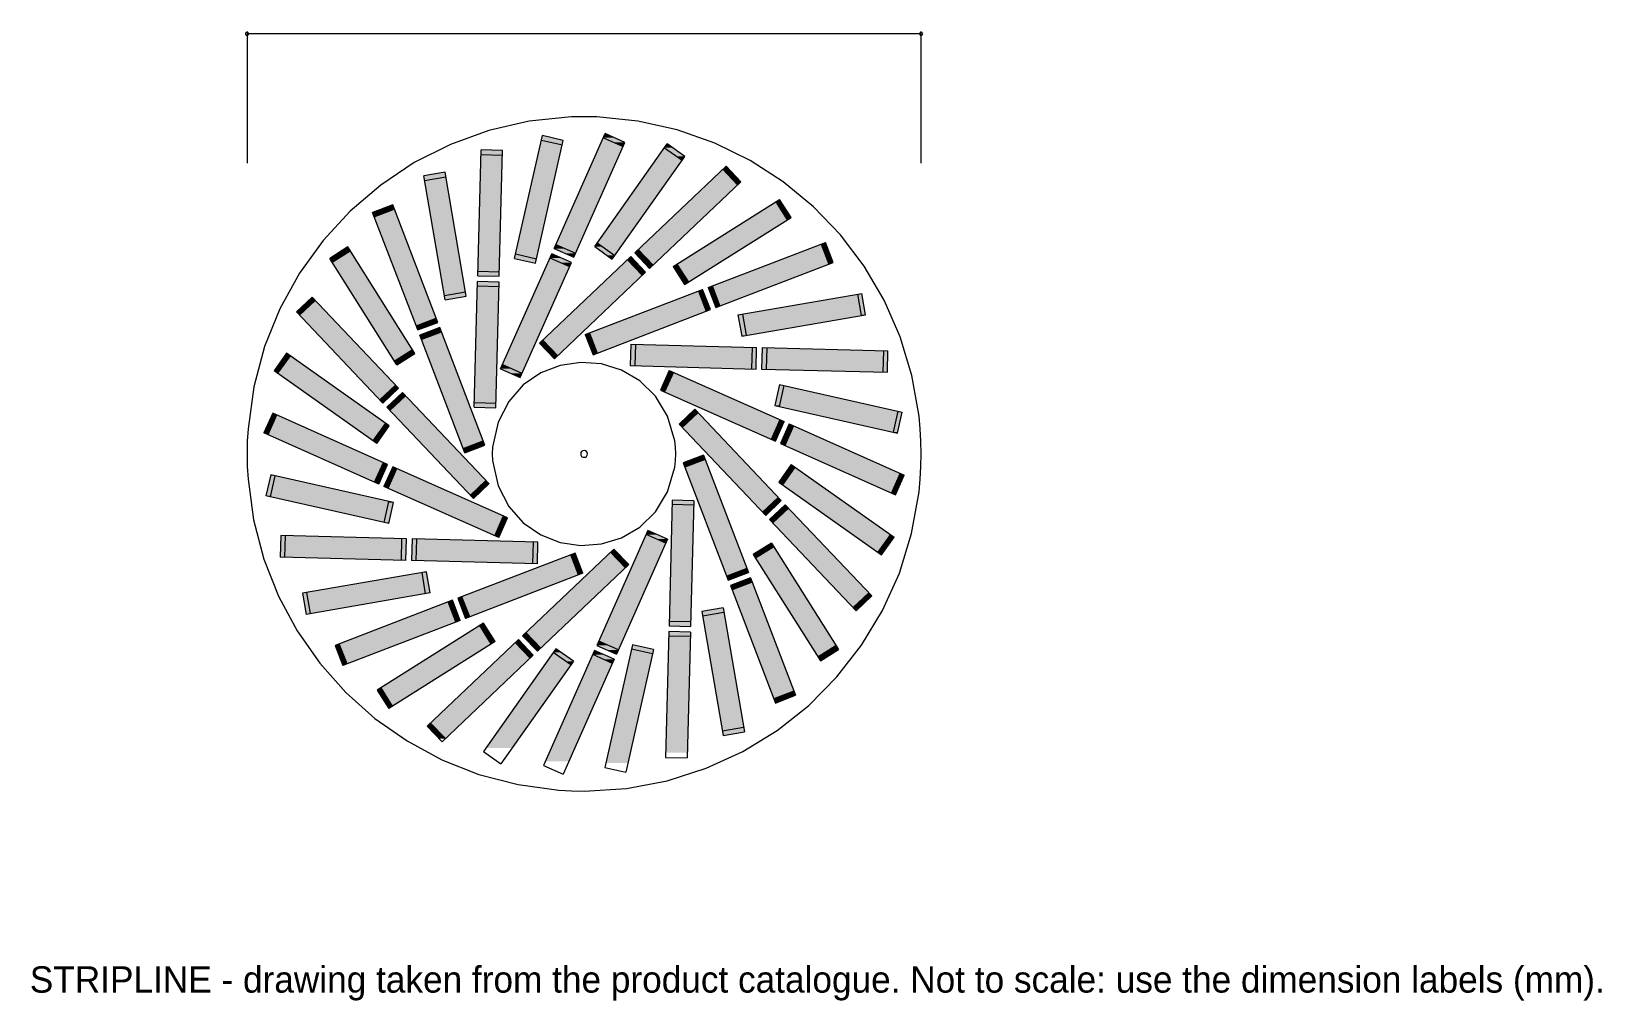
# Model space of a CAD drawing. Extents: x 0 to 239, y -13 to 288.
# Drawn here: x 0.2 to 238.8, y -13.2 to 134 of the extents above; entities that cross this region are included whole.
import ezdxf

# ---------------------------------------------------------------- set-up
doc = ezdxf.new("R2010")
doc.units = 0
for name, color, linetype in [('FILL', 8, 'Continuous'), ('GEOMETRY', 7, 'Continuous'), ('NOTE', 1, 'Continuous')]:
    doc.layers.add(name, color=color, linetype=linetype)

msp = doc.modelspace()

# ---------------------------------------------------------------- hatches: boundary and pattern name
at = {"layer": 'FILL'}
for points in [[(77.57, 116.76), (80.92, 116.76), (77.73, 117.49)], [(77.73, 117.49), (80.85, 117.49), (77.88, 118.17)], [(77.95, 117.44), (81.07, 117.44), (77.73, 117.49)], [(77.73, 117.49), (81.07, 117.44), (80.85, 117.49)], [(77.95, 117.44), (80.92, 116.76), (81.07, 117.44)], [(87.15, 117.84), (86.57, 116.51), (90.14, 116.51)], [(87.15, 117.84), (88.84, 117.84), (87.42, 118.48)], [(88.72, 117.15), (90.41, 117.15), (87.15, 117.84)], [(87.15, 117.84), (90.41, 117.15), (88.84, 117.84)], [(88.72, 117.15), (90.14, 116.51), (90.41, 117.15)], [(68.54, 115.22), (68.09, 97.58), (71.35, 97.58)], [(68.54, 115.31), (71.83, 115.31), (68.56, 115.91)], [(68.54, 115.31), (71.82, 115.21), (71.82, 115.31)], [(68.54, 115.21), (71.82, 115.21), (68.54, 115.31)], [(68.54, 115.22), (71.83, 115.22), (71.35, 97.58)], [(68.56, 115.91), (71.84, 115.91), (68.56, 116)], [(68.56, 115.91), (71.83, 115.31), (71.84, 115.91)], [(77.57, 116.76), (73.81, 100.2), (77.17, 100.2)], [(77.57, 116.76), (80.92, 116.76), (77.17, 100.2)], [(86.57, 116.51), (79.93, 101.64), (83.53, 101.64)], [(86.57, 116.51), (90.14, 116.51), (83.53, 101.64)], [(96.46, 116.34), (95.13, 114.47), (99.14, 114.47)], [(96.46, 116.34), (97.67, 116.34), (96.86, 116.91)], [(96.46, 116.34), (98.34, 115.01), (99.52, 115.01)], [(96.46, 116.34), (97.66, 116.34), (99.52, 115.01)], [(98.34, 115.01), (99.14, 114.47), (99.52, 115.01)], [(59.87, 112.06), (63.19, 112.06), (63.1, 112.61)], [(95.13, 114.47), (86.22, 101.88), (90.23, 101.88)], [(95.13, 114.47), (99.14, 114.47), (90.23, 101.88)], [(105.3, 113.06), (102.8, 110.7), (107.56, 110.7)], [(105.3, 113.06), (106.25, 113.06), (105.81, 113.54)], [(105.3, 113.06), (107.1, 111.17), (108.05, 111.17)], [(105.3, 113.06), (106.25, 113.06), (108.05, 111.17)], [(59.89, 111.94), (63.21, 111.94), (59.87, 112.06)], [(59.87, 112.06), (63.21, 111.93), (63.19, 112.06)], [(59.89, 111.94), (59.98, 111.37), (63.21, 111.94)], [(59.98, 111.37), (63.3, 111.37), (63.21, 111.93)], [(59.98, 111.37), (62.9, 94.46), (66.21, 94.46)], [(59.98, 111.37), (63.3, 111.37), (66.21, 94.46)], [(102.8, 110.7), (92.43, 100.86), (97.19, 100.86)], [(102.8, 110.7), (107.56, 110.7), (97.19, 100.86)], [(107.1, 111.17), (107.56, 110.7), (108.05, 111.17)], [(53.48, 107.01), (55.39, 107.01), (55.15, 107.65)], [(113.34, 108.13), (108.94, 105.36), (115.08, 105.36)], [(113.34, 108.13), (114.15, 108.13), (113.92, 108.49)], [(113.34, 108.13), (114.85, 105.72), (115.67, 105.72)], [(113.34, 108.13), (114.15, 108.13), (115.67, 105.72)], [(52.09, 106.49), (54.02, 106.49), (53.48, 107.01)], [(52.09, 106.49), (52.35, 105.85), (54.02, 106.49)], [(55.39, 107.01), (52.35, 105.85), (55.84, 105.85)], [(52.35, 105.85), (58.25, 90.47), (61.75, 90.47)], [(52.35, 105.85), (55.84, 105.85), (61.75, 90.47)], [(53.48, 107.01), (54.02, 106.49), (55.39, 107.01)], [(108.95, 105.36), (98.34, 98.67), (104.46, 98.67)], [(108.95, 105.36), (115.09, 105.36), (104.46, 98.67)], [(114.85, 105.72), (115.08, 105.36), (115.67, 105.72)], [(47.41, 100.67), (45.57, 99.51), (46.84, 99.51)], [(48.68, 100.67), (45.93, 98.94), (49.79, 98.94)], [(47.41, 100.67), (48.68, 100.67), (46.84, 99.51)], [(47.41, 100.67), (48.68, 100.67), (48.32, 101.26)], [(79.02, 99.6), (80.72, 99.6), (79.31, 100.22)], [(79.66, 101.02), (81.36, 101.02), (79.93, 101.64)], [(81.23, 100.31), (82.92, 100.31), (79.66, 101.02)], [(79.66, 101.02), (82.92, 100.31), (81.36, 101.02)], [(79.93, 101.64), (83.53, 101.64), (82.92, 100.31)], [(81.23, 100.31), (82.65, 99.69), (82.92, 100.31)], [(85.84, 101.31), (87.02, 101.31), (86.22, 101.88)], [(85.84, 101.31), (87.72, 99.98), (88.9, 99.98)], [(85.84, 101.31), (87.02, 101.31), (88.9, 99.98)], [(86.22, 101.88), (90.23, 101.88), (88.9, 99.98)], [(91.94, 100.38), (92.89, 100.38), (92.43, 100.86)], [(91.94, 100.38), (93.75, 98.49), (94.69, 98.49)], [(91.94, 100.38), (92.89, 100.38), (94.69, 98.49)], [(92.43, 100.86), (97.19, 100.86), (94.7, 98.49)], [(120.24, 101.71), (112.3, 98.65), (121.43, 98.65)], [(120.24, 101.71), (120.99, 101.71), (120.9, 101.95)], [(120.24, 101.71), (121.32, 98.91), (122.06, 98.91)], [(120.24, 101.71), (120.99, 101.71), (122.06, 98.91)], [(45.57, 99.51), (45.93, 98.94), (46.84, 99.51)], [(45.93, 98.94), (54.3, 85.68), (58.16, 85.68)], [(45.93, 98.94), (49.79, 98.94), (58.16, 85.68)], [(78.44, 98.27), (71.81, 83.4), (75.4, 83.4)], [(73.67, 99.53), (76.78, 99.53), (73.81, 100.2)], [(73.89, 99.47), (77, 99.47), (73.67, 99.53)], [(73.67, 99.53), (77, 99.47), (76.78, 99.53)], [(73.81, 100.2), (77, 99.47), (77.17, 100.2)], [(73.89, 99.47), (76.86, 98.8), (77, 99.47)], [(78.44, 98.27), (82.01, 98.27), (75.4, 83.4)], [(79.02, 99.6), (78.44, 98.27), (82.01, 98.27)], [(80.61, 98.89), (82.3, 98.89), (79.02, 99.6)], [(79.02, 99.6), (82.3, 98.89), (80.72, 99.6)], [(80.61, 98.89), (82.01, 98.27), (82.3, 98.89)], [(87.72, 99.98), (88.5, 99.42), (88.9, 99.98)], [(90.81, 99.33), (88.32, 96.96), (93.07, 96.96)], [(90.81, 99.33), (91.76, 99.33), (91.32, 99.8)], [(90.81, 99.33), (92.62, 97.43), (93.57, 97.43)], [(90.81, 99.33), (91.76, 99.33), (93.57, 97.43)], [(93.75, 98.49), (94.18, 98.01), (94.69, 98.49)], [(97.76, 98.29), (98.58, 98.29), (98.34, 98.67)], [(97.76, 98.29), (99.27, 95.9), (100.09, 95.9)], [(97.76, 98.29), (98.58, 98.29), (100.09, 95.9)], [(98.34, 98.67), (104.46, 98.67), (100.09, 95.9)], [(112.3, 98.65), (103.7, 95.35), (112.82, 95.35)], [(112.3, 98.65), (121.43, 98.65), (112.82, 95.35)], [(121.32, 98.91), (121.43, 98.65), (122.06, 98.91)], [(68.03, 95.33), (71.3, 95.33), (68.05, 95.94)], [(68.05, 95.94), (71.32, 95.94), (68.05, 96.03)], [(68.05, 95.94), (71.3, 95.33), (71.32, 95.94)], [(68.07, 96.88), (71.35, 96.88), (68.09, 97.5)], [(68.07, 96.88), (71.33, 96.81), (71.35, 96.88)], [(68.09, 97.5), (71.35, 97.5), (68.09, 97.58)], [(68.09, 97.58), (71.35, 97.5), (71.35, 97.58)], [(68.09, 97.5), (71.35, 96.88), (71.35, 97.5)], [(88.32, 96.96), (77.95, 87.12), (82.71, 87.12)], [(88.32, 96.96), (93.07, 96.96), (82.71, 87.12)], [(92.62, 97.43), (93.07, 96.96), (93.57, 97.43)], [(99.27, 95.9), (99.5, 95.53), (100.09, 95.9)], [(42.36, 93.15), (40.5, 91.4), (41.5, 91.4)], [(43.36, 93.15), (40.98, 90.91), (45.5, 90.91)], [(42.36, 93.15), (43.36, 93.15), (41.5, 91.4)], [(42.36, 93.15), (43.36, 93.15), (42.89, 93.66)], [(62.9, 94.46), (62.99, 93.9), (66.21, 94.46)], [(62.99, 93.9), (66.3, 93.9), (66.21, 94.46)], [(63.01, 93.77), (66.32, 93.77), (62.99, 93.9)], [(62.99, 93.9), (66.32, 93.77), (66.3, 93.9)], [(63.01, 93.77), (63.1, 93.22), (66.32, 93.77)], [(68.03, 95.26), (67.56, 77.62), (70.84, 77.62)], [(68.03, 95.34), (71.3, 95.26), (71.3, 95.34)], [(68.03, 95.26), (71.3, 95.26), (68.03, 95.34)], [(68.03, 95.26), (71.3, 95.26), (70.84, 77.62)], [(101.6, 94.55), (93.66, 91.49), (102.77, 91.49)], [(101.6, 94.55), (102.35, 94.55), (102.24, 94.81)], [(101.6, 94.55), (102.67, 91.74), (103.42, 91.74)], [(101.6, 94.55), (102.35, 94.55), (103.42, 91.74)], [(103.06, 95.12), (103.79, 95.12), (103.7, 95.35)], [(103.06, 95.12), (104.13, 92.29), (104.86, 92.29)], [(103.06, 95.12), (103.79, 95.12), (104.86, 92.29)], [(103.7, 95.35), (112.82, 95.35), (104.86, 92.29)], [(125.78, 94.08), (108.31, 91.07), (126.29, 91.07)], [(125.78, 94.08), (126.47, 94.08), (126.45, 94.19)], [(125.78, 94.08), (126.31, 90.96), (127, 90.96)], [(125.78, 94.08), (126.47, 94.08), (127, 90.96)], [(40.5, 91.4), (40.98, 90.91), (41.5, 91.4)], [(40.98, 90.91), (51.05, 80.28), (55.55, 80.28)], [(40.98, 90.91), (45.5, 90.91), (55.55, 80.28)], [(93.66, 91.49), (85.05, 88.19), (94.18, 88.19)], [(93.66, 91.49), (102.77, 91.49), (94.18, 88.19)], [(102.67, 91.75), (102.77, 91.49), (103.42, 91.75)], [(104.13, 92.29), (104.22, 92.06), (104.86, 92.29)], [(107.61, 90.94), (108.32, 90.94), (107.69, 90.96)], [(107.61, 90.94), (108.16, 87.85), (108.85, 87.85)], [(107.61, 90.94), (108.32, 90.94), (108.85, 87.85)], [(107.69, 90.96), (108.32, 90.96), (108.31, 91.07)], [(107.69, 90.96), (108.32, 90.94), (108.32, 90.96)], [(108.34, 90.85), (126.33, 90.85), (108.31, 91.07)], [(108.31, 91.07), (126.33, 90.85), (126.29, 91.07)], [(108.34, 90.85), (126.33, 90.85), (108.85, 87.85)], [(126.31, 90.94), (126.93, 90.94), (126.31, 90.96)], [(126.31, 90.96), (126.93, 90.94), (127, 90.96)], [(126.31, 90.94), (126.33, 90.85), (126.93, 90.94)], [(58.25, 90.47), (61.75, 90.47), (58.69, 89.29)], [(58.69, 89.29), (60.62, 89.29), (60.07, 89.81)], [(58.69, 89.29), (58.94, 88.65), (60.62, 89.29)], [(59.25, 87.85), (61.17, 87.85), (60.64, 88.37)], [(62.55, 88.37), (59.49, 87.21), (63.01, 87.21)], [(60.07, 89.81), (62, 89.81), (61.75, 90.47)], [(60.07, 89.81), (60.62, 89.29), (62, 89.81)], [(60.64, 88.37), (62.55, 88.37), (62.31, 89.01)], [(60.64, 88.37), (61.17, 87.85), (62.55, 88.37)], [(59.25, 87.85), (59.49, 87.21), (61.17, 87.85)], [(59.49, 87.21), (65.41, 71.81), (68.91, 71.81)], [(59.49, 87.21), (63.01, 87.21), (68.91, 71.81)], [(77.46, 86.64), (78.4, 86.64), (77.95, 87.12)], [(77.46, 86.64), (79.26, 84.75), (80.21, 84.75)], [(77.46, 86.64), (78.4, 86.64), (80.21, 84.75)], [(77.95, 87.12), (82.7, 87.12), (80.21, 84.75)], [(84.4, 87.96), (85.15, 87.96), (85.06, 88.19)], [(84.4, 87.96), (85.49, 85.15), (86.22, 85.15)], [(84.4, 87.96), (85.15, 87.96), (86.22, 85.15)], [(85.06, 88.19), (94.18, 88.19), (86.22, 85.15)], [(91.25, 83.24), (91.92, 83.24), (91.32, 86.48)], [(91.32, 86.48), (92.02, 86.48), (91.32, 86.5)], [(91.32, 86.48), (91.92, 83.24), (92.02, 86.48)], [(92, 86.02), (91.92, 83.22), (109.67, 83.22)], [(92, 86.02), (109.74, 86.02), (92.02, 86.48)], [(92, 86.02), (109.75, 86.02), (109.67, 83.22)], [(108.16, 87.85), (108.18, 87.72), (108.85, 87.85)], [(109.66, 82.74), (110.35, 82.74), (109.75, 86)], [(109.75, 86), (110.44, 86), (109.75, 86.02)], [(109.75, 86), (110.35, 82.74), (110.44, 86)], [(111.2, 82.71), (111.9, 82.71), (111.3, 85.97)], [(111.29, 85.97), (111.99, 85.97), (111.29, 85.99)], [(111.29, 85.97), (111.9, 82.71), (111.99, 85.97)], [(111.97, 85.49), (129.7, 85.49), (111.99, 85.97)], [(38.75, 84.73), (37.13, 82.45), (37.99, 82.45)], [(39.59, 84.73), (37.7, 82.07), (43.36, 82.07)], [(38.75, 84.73), (39.59, 84.73), (37.99, 82.45)], [(38.75, 84.73), (39.59, 84.73), (39.03, 85.13)], [(54.3, 85.68), (58.16, 85.68), (55.39, 83.93)], [(57.23, 85.09), (55.39, 83.93), (56.68, 83.93)], [(55.39, 83.93), (55.75, 83.36), (56.68, 83.93)], [(57.23, 85.09), (58.52, 85.09), (56.68, 83.93)], [(57.23, 85.1), (58.52, 85.1), (58.16, 85.68)], [(79.26, 84.75), (79.72, 84.27), (80.21, 84.75)], [(85.49, 85.15), (85.58, 84.89), (86.22, 85.15)], [(111.97, 85.49), (111.9, 82.69), (129.63, 82.69)], [(111.97, 85.49), (129.7, 85.49), (129.63, 82.69)], [(129.63, 82.23), (130.32, 82.23), (129.7, 85.48)], [(129.7, 85.48), (130.39, 85.48), (129.7, 85.49)], [(129.7, 85.48), (130.32, 82.23), (130.39, 85.48)], [(37.13, 82.45), (37.7, 82.07), (37.99, 82.45)], [(37.7, 82.07), (48.41, 74.49), (54.08, 74.49)], [(37.7, 82.07), (43.36, 82.07), (54.08, 74.49)], [(73.12, 82.07), (74.79, 82.07), (71.53, 82.76)], [(71.53, 82.76), (74.79, 82.07), (73.23, 82.76)], [(71.54, 82.76), (73.23, 82.76), (71.81, 83.4)], [(71.81, 83.4), (75.4, 83.4), (74.79, 82.07)], [(73.12, 82.07), (74.52, 81.43), (74.79, 82.07)], [(91.25, 83.24), (91.92, 83.22), (91.92, 83.24)], [(91.92, 83.22), (109.65, 82.74), (109.67, 83.22)], [(97.04, 82.23), (95.84, 79.52), (96.59, 79.52)], [(97.79, 82.23), (96.46, 79.25), (104.52, 79.25)], [(97.04, 82.23), (97.79, 82.23), (96.59, 79.52)], [(97.04, 82.23), (97.79, 82.23), (97.17, 82.51)], [(109.66, 82.74), (110.35, 82.72), (110.35, 82.74)], [(111.2, 82.71), (111.9, 82.69), (111.9, 82.71)], [(111.9, 82.69), (129.63, 82.23), (129.63, 82.69)], [(129.63, 82.23), (130.32, 82.21), (130.32, 82.23)], [(51.05, 80.28), (55.55, 80.28), (53.18, 78.04)], [(55.04, 79.79), (53.18, 78.04), (54.19, 78.04)], [(55.04, 79.79), (56.03, 79.79), (54.19, 78.04)], [(55.04, 79.79), (56.03, 79.79), (55.55, 80.28)], [(56.1, 78.66), (57.1, 78.66), (56.63, 79.17)], [(95.84, 79.52), (96.46, 79.24), (96.59, 79.52)], [(96.46, 79.25), (105.96, 75.02), (113.99, 75.02)], [(96.46, 79.25), (104.52, 79.25), (113.99, 75.02)], [(113.21, 77.2), (113.9, 77.2), (113.88, 80.23)], [(113.88, 80.23), (114.59, 80.23), (113.92, 80.39)], [(113.88, 80.23), (113.9, 77.2), (114.59, 80.23)], [(114.59, 80.23), (113.88, 77.04), (128.7, 77.04)], [(53.18, 78.04), (53.66, 77.53), (54.19, 78.04)], [(56.1, 78.66), (54.26, 76.91), (55.26, 76.91)], [(54.26, 76.91), (54.73, 76.42), (55.26, 76.91)], [(57.1, 78.66), (54.73, 76.42), (59.24, 76.42)], [(54.73, 76.42), (64.79, 65.8), (69.31, 65.8)], [(54.73, 76.42), (59.24, 76.42), (69.31, 65.8)], [(56.1, 78.66), (57.1, 78.66), (55.26, 76.91)], [(67.54, 76.93), (70.82, 76.93), (67.56, 77.53)], [(67.54, 76.93), (70.82, 76.84), (70.82, 76.93)], [(67.56, 77.53), (70.84, 77.53), (67.56, 77.62)], [(67.56, 77.62), (70.84, 77.53), (70.84, 77.62)], [(67.56, 77.53), (70.82, 76.93), (70.84, 77.53)], [(100.51, 76.09), (101.51, 76.09), (101.04, 76.6)], [(113.21, 77.2), (113.88, 77.04), (113.9, 77.2)], [(117.07, 76.33), (131.88, 76.33), (113.88, 77.04)], [(113.88, 77.04), (131.88, 76.33), (128.7, 77.04)], [(36.78, 75.75), (35.58, 73.03), (36.33, 73.03)], [(37.53, 75.75), (36.2, 72.76), (44.26, 72.76)], [(36.78, 75.75), (37.53, 75.75), (36.33, 73.03)], [(36.78, 75.75), (37.53, 75.75), (36.91, 76.02)], [(48.41, 74.49), (54.08, 74.49), (52.18, 71.83)], [(53.79, 74.11), (52.18, 71.83), (53.02, 71.83)], [(53.79, 74.11), (54.62, 74.11), (53.02, 71.83)], [(53.79, 74.11), (54.62, 74.11), (54.08, 74.49)], [(100.51, 76.09), (98.67, 74.34), (99.67, 74.34)], [(98.67, 74.34), (99.14, 73.85), (99.67, 74.34)], [(101.51, 76.09), (99.14, 73.85), (103.66, 73.85)], [(100.51, 76.09), (101.51, 76.09), (99.67, 74.34)], [(105.96, 75.02), (113.99, 75.02), (112.66, 72.03)], [(113.88, 74.74), (112.66, 72.03), (113.43, 72.03)], [(113.88, 74.74), (114.63, 74.74), (113.43, 72.03)], [(113.88, 74.74), (114.63, 74.74), (113.99, 75.02)], [(115.28, 74.11), (114.08, 71.41), (114.83, 71.41)], [(116.05, 74.11), (114.72, 71.12), (122.76, 71.12)], [(115.28, 74.11), (116.05, 74.11), (114.83, 71.41)], [(115.28, 74.11), (116.05, 74.11), (115.41, 74.4)], [(117.07, 76.33), (131.88, 76.33), (131.17, 73.14)], [(131.17, 73.14), (131.87, 73.14), (131.85, 76.16)], [(131.85, 76.16), (132.56, 76.16), (131.88, 76.33)], [(131.85, 76.16), (131.87, 73.14), (132.56, 76.16)], [(35.58, 73.03), (36.2, 72.76), (36.33, 73.03)], [(36.2, 72.76), (45.69, 68.53), (53.73, 68.53)], [(36.2, 72.76), (44.26, 72.76), (53.73, 68.53)], [(52.18, 71.83), (52.75, 71.43), (53.02, 71.83)], [(65.41, 71.81), (68.91, 71.81), (65.85, 70.64)], [(67.23, 71.17), (69.15, 71.17), (68.91, 71.81)], [(99.14, 73.85), (109.22, 63.23), (113.72, 63.23)], [(99.14, 73.85), (103.66, 73.85), (113.72, 63.23)], [(112.66, 72.03), (113.3, 71.76), (113.43, 72.03)], [(131.17, 73.14), (131.85, 72.98), (131.87, 73.14)], [(65.85, 70.64), (67.78, 70.64), (67.23, 71.17)], [(65.85, 70.64), (66.1, 70.01), (67.78, 70.64)], [(67.23, 71.17), (67.78, 70.64), (69.15, 71.17)], [(100.67, 69), (102.6, 69), (102.35, 69.64)], [(114.08, 71.41), (114.72, 71.12), (114.83, 71.41)], [(114.72, 71.12), (124.2, 66.89), (132.25, 66.89)], [(114.72, 71.12), (122.76, 71.12), (132.25, 66.89)], [(45.7, 68.53), (53.73, 68.53), (52.4, 65.54)], [(53.62, 68.24), (52.4, 65.54), (53.17, 65.54)], [(53.62, 68.24), (54.37, 68.24), (53.17, 65.54)], [(53.62, 68.24), (54.37, 68.24), (53.73, 68.53)], [(55.03, 67.62), (53.82, 64.9), (54.57, 64.9)], [(55.79, 67.62), (54.46, 64.63), (62.5, 64.63)], [(55.03, 67.62), (55.79, 67.62), (54.57, 64.9)], [(55.03, 67.62), (55.79, 67.62), (55.15, 67.89)], [(99.3, 68.48), (101.22, 68.48), (100.67, 69)], [(99.3, 68.48), (99.54, 67.82), (101.22, 68.48)], [(102.6, 69), (99.54, 67.82), (103.04, 67.82)], [(99.54, 67.82), (105.45, 52.44), (108.96, 52.44)], [(99.54, 67.82), (103.04, 67.82), (108.96, 52.44)], [(100.67, 69), (101.22, 68.48), (102.6, 69)], [(115.43, 67.82), (113.81, 65.54), (114.67, 65.54)], [(116.27, 67.82), (114.37, 65.14), (120.04, 65.14)], [(115.43, 67.82), (116.27, 67.82), (114.67, 65.54)], [(115.43, 67.82), (116.27, 67.82), (115.7, 68.22)], [(124.2, 66.89), (132.25, 66.89), (130.92, 63.9)], [(132.12, 66.62), (132.87, 66.62), (132.25, 66.89)], [(35.89, 63.48), (36.6, 63.48), (36.58, 66.51)], [(37.28, 66.51), (36.57, 63.32), (51.38, 63.32)], [(36.58, 66.51), (37.28, 66.51), (36.6, 66.67)], [(36.58, 66.51), (36.6, 63.48), (37.28, 66.51)], [(52.4, 65.54), (53.04, 65.25), (53.17, 65.54)], [(53.82, 64.9), (54.46, 64.63), (54.57, 64.9)], [(54.46, 64.63), (63.94, 60.4), (71.99, 60.4)], [(54.46, 64.63), (62.5, 64.63), (71.99, 60.4)], [(64.79, 65.8), (69.31, 65.8), (66.94, 63.56)], [(68.78, 65.3), (66.94, 63.56), (67.94, 63.56)], [(68.78, 65.3), (69.79, 65.3), (67.94, 63.56)], [(68.78, 65.31), (69.79, 65.31), (69.31, 65.8)], [(113.81, 65.54), (114.37, 65.14), (114.67, 65.54)], [(114.37, 65.14), (125.09, 57.58), (130.76, 57.58)], [(114.37, 65.14), (120.04, 65.14), (130.76, 57.58)], [(132.12, 66.62), (130.92, 63.9), (131.67, 63.9)], [(132.12, 66.62), (132.87, 66.62), (131.67, 63.9)], [(35.89, 63.48), (36.57, 63.32), (36.6, 63.48)], [(39.76, 62.61), (54.57, 62.61), (36.56, 63.32)], [(36.57, 63.32), (54.57, 62.61), (51.38, 63.32)], [(39.76, 62.61), (54.57, 62.61), (53.86, 59.42)], [(53.86, 59.42), (54.57, 59.42), (54.55, 62.44)], [(54.55, 62.44), (55.24, 62.44), (54.57, 62.61)], [(54.55, 62.44), (54.57, 59.42), (55.24, 62.44)], [(66.94, 63.56), (67.42, 63.05), (67.94, 63.56)], [(97.61, 62.11), (100.89, 62.11), (97.63, 62.72)], [(97.61, 62.12), (100.89, 62.03), (100.89, 62.12)], [(97.61, 62.03), (100.89, 62.03), (97.61, 62.12)], [(97.63, 62.72), (100.91, 62.72), (97.63, 62.81)], [(97.63, 62.72), (100.89, 62.11), (100.91, 62.72)], [(109.22, 63.23), (113.72, 63.23), (111.35, 60.99)], [(113.19, 62.74), (111.35, 60.99), (112.35, 60.99)], [(113.19, 62.74), (114.19, 62.74), (112.35, 60.99)], [(113.19, 62.74), (114.19, 62.74), (113.72, 63.23)], [(114.26, 61.61), (115.27, 61.61), (114.79, 62.1)], [(130.92, 63.9), (131.54, 63.63), (131.67, 63.9)], [(63.94, 60.4), (71.99, 60.4), (70.66, 57.41)], [(71.86, 60.13), (70.66, 57.41), (71.41, 57.41)], [(71.86, 60.13), (72.61, 60.13), (71.41, 57.41)], [(71.86, 60.13), (72.61, 60.13), (71.99, 60.4)], [(97.61, 62.03), (97.15, 44.39), (100.42, 44.39)], [(97.61, 62.03), (100.89, 62.03), (100.42, 44.39)], [(111.35, 60.99), (111.82, 60.48), (112.35, 60.99)], [(114.26, 61.61), (112.41, 59.86), (113.41, 59.86)], [(112.41, 59.86), (112.9, 59.36), (113.41, 59.86)], [(115.27, 61.61), (112.9, 59.36), (117.4, 59.36)], [(114.26, 61.61), (115.27, 61.61), (113.41, 59.86)], [(38.06, 54.17), (38.75, 54.17), (38.13, 57.41)], [(38.13, 57.41), (38.83, 57.41), (38.13, 57.43)], [(38.13, 57.41), (38.75, 54.17), (38.83, 57.41)], [(38.83, 56.96), (56.55, 56.96), (38.83, 57.41)], [(53.86, 59.42), (54.53, 59.26), (54.57, 59.42)], [(70.66, 57.41), (71.28, 57.14), (71.41, 57.41)], [(93.66, 57.58), (93.05, 56.25), (96.64, 56.25)], [(93.66, 57.58), (95.33, 57.58), (93.93, 58.22)], [(95.22, 56.89), (96.92, 56.89), (93.66, 57.58)], [(93.66, 57.58), (96.92, 56.89), (95.33, 57.58)], [(112.9, 59.36), (122.96, 48.74), (127.48, 48.74)], [(112.9, 59.36), (117.4, 59.36), (127.48, 48.74)], [(125.09, 57.58), (130.76, 57.58), (128.86, 54.92)], [(130.46, 57.2), (131.32, 57.2), (130.76, 57.58)], [(38.83, 56.96), (38.75, 54.15), (56.48, 54.15)], [(38.83, 56.96), (56.55, 56.96), (56.48, 54.15)], [(56.46, 53.68), (57.16, 53.68), (56.55, 56.94)], [(56.55, 56.94), (57.25, 56.94), (56.55, 56.96)], [(56.55, 56.94), (57.16, 53.68), (57.25, 56.94)], [(58.01, 53.64), (58.71, 53.64), (58.1, 56.9)], [(58.1, 56.9), (58.8, 56.9), (58.1, 56.92)], [(58.1, 56.9), (58.71, 53.64), (58.8, 56.9)], [(58.78, 56.43), (58.71, 53.62), (76.46, 53.62)], [(58.78, 56.43), (76.53, 56.43), (58.8, 56.9)], [(58.78, 56.43), (76.53, 56.43), (76.46, 53.62)], [(76.43, 53.17), (77.13, 53.17), (76.53, 56.41)], [(76.53, 56.41), (77.2, 56.41), (76.53, 56.43)], [(76.53, 56.41), (77.13, 53.17), (77.2, 56.41)], [(88.24, 54.9), (85.75, 52.53), (90.5, 52.53)], [(93.05, 56.25), (86.44, 41.38), (90.01, 41.38)], [(88.24, 54.9), (89.19, 54.9), (88.74, 55.38)], [(88.24, 54.9), (90.05, 53), (91, 53)], [(88.24, 54.9), (89.19, 54.9), (91, 53)], [(93.05, 56.25), (96.64, 56.25), (90.01, 41.38)], [(95.22, 56.89), (96.64, 56.25), (96.92, 56.89)], [(111.77, 55.7), (109.93, 54.55), (111.22, 54.55)], [(113.06, 55.7), (110.29, 53.97), (114.16, 53.97)], [(111.77, 55.7), (113.06, 55.7), (111.22, 54.55)], [(111.77, 55.7), (113.06, 55.7), (112.7, 56.29)], [(130.46, 57.2), (128.86, 54.92), (129.7, 54.92)], [(128.86, 54.92), (129.42, 54.52), (129.7, 54.92)], [(130.46, 57.2), (131.32, 57.2), (129.7, 54.92)], [(38.06, 54.17), (38.75, 54.15), (38.75, 54.17)], [(38.75, 54.15), (56.46, 53.68), (56.48, 54.15)], [(56.46, 53.68), (57.16, 53.66), (57.16, 53.68)], [(58.01, 53.64), (58.71, 53.62), (58.71, 53.64)], [(58.71, 53.62), (76.43, 53.17), (76.46, 53.62)], [(82.23, 54.5), (74.27, 51.46), (83.4, 51.46)], [(85.75, 52.53), (75.38, 42.69), (80.13, 42.69)], [(76.44, 53.17), (77.13, 53.15), (77.13, 53.17)], [(85.75, 52.53), (90.5, 52.53), (80.13, 42.69)], [(82.23, 54.5), (82.96, 54.5), (82.87, 54.76)], [(82.23, 54.5), (83.31, 51.69), (84.05, 51.69)], [(82.23, 54.5), (82.96, 54.5), (84.05, 51.69)], [(90.05, 53), (90.5, 52.53), (91, 53)], [(109.93, 54.55), (110.29, 53.97), (111.22, 54.55)], [(110.29, 53.97), (118.66, 40.71), (122.52, 40.71)], [(110.29, 53.97), (114.15, 53.97), (122.52, 40.71)], [(59.6, 51.8), (42.12, 48.8), (60.11, 48.8)], [(59.6, 51.8), (60.29, 51.8), (60.27, 51.93)], [(59.6, 51.8), (60.13, 48.71), (60.84, 48.71)], [(59.6, 51.8), (60.29, 51.8), (60.84, 48.71)], [(74.27, 51.46), (65.67, 48.14), (74.79, 48.14)], [(74.27, 51.46), (83.4, 51.46), (74.79, 48.14)], [(83.3, 51.69), (83.4, 51.46), (84.05, 51.69)], [(105.45, 52.44), (108.96, 52.44), (105.9, 51.27)], [(105.9, 51.28), (107.81, 51.28), (107.29, 51.8)], [(105.9, 51.27), (106.14, 50.64), (107.81, 51.27)], [(106.45, 49.84), (108.38, 49.84), (107.83, 50.36)], [(109.76, 50.36), (106.7, 49.18), (110.2, 49.18)], [(107.29, 51.8), (109.2, 51.8), (108.96, 52.44)], [(107.29, 51.8), (107.81, 51.28), (109.2, 51.8)], [(107.83, 50.36), (109.76, 50.36), (109.51, 51)], [(107.83, 50.36), (108.38, 49.84), (109.76, 50.36)], [(41.45, 48.69), (42.14, 48.69), (41.52, 48.71)], [(41.45, 48.69), (41.98, 45.57), (42.67, 45.57)], [(41.45, 48.69), (42.14, 48.69), (42.67, 45.57)], [(41.52, 48.7), (42.14, 48.7), (42.12, 48.8)], [(41.52, 48.71), (42.14, 48.69), (42.14, 48.71)], [(42.16, 48.58), (60.15, 48.58), (42.12, 48.8)], [(42.12, 48.8), (60.15, 48.58), (60.11, 48.8)], [(42.16, 48.58), (60.15, 48.58), (42.67, 45.57)], [(60.13, 48.69), (60.76, 48.69), (60.13, 48.71)], [(60.13, 48.71), (60.76, 48.69), (60.84, 48.71)], [(60.13, 48.69), (60.15, 48.58), (60.76, 48.69)], [(65.03, 47.9), (65.78, 47.9), (65.67, 48.14)], [(65.03, 47.9), (66.1, 45.1), (66.85, 45.1)], [(65.03, 47.9), (65.78, 47.9), (66.85, 45.1)], [(65.67, 48.14), (74.79, 48.14), (66.85, 45.1)], [(106.45, 49.84), (106.7, 49.18), (108.38, 49.84)], [(106.7, 49.18), (112.61, 33.8), (116.1, 33.8)], [(106.7, 49.18), (110.2, 49.18), (116.1, 33.8)], [(122.96, 48.74), (127.48, 48.74), (125.09, 46.5)], [(126.95, 48.25), (125.09, 46.5), (126.09, 46.5)], [(126.95, 48.25), (127.95, 48.25), (126.09, 46.5)], [(126.95, 48.25), (127.95, 48.25), (127.48, 48.74)], [(41.98, 45.57), (42, 45.46), (42.67, 45.57)], [(63.59, 47.34), (55.63, 44.3), (64.76, 44.3)], [(63.59, 47.34), (64.32, 47.34), (64.23, 47.59)], [(63.59, 47.34), (64.66, 44.53), (65.39, 44.53)], [(63.59, 47.34), (64.32, 47.34), (65.39, 44.53)], [(102.13, 45.88), (105.45, 45.88), (105.35, 46.43)], [(102.15, 45.75), (105.46, 45.75), (102.13, 45.88)], [(102.13, 45.88), (105.46, 45.75), (105.45, 45.88)], [(102.15, 45.75), (102.24, 45.19), (105.46, 45.75)], [(102.24, 45.19), (105.55, 45.19), (105.46, 45.75)], [(125.09, 46.5), (125.56, 45.99), (126.09, 46.5)], [(55.63, 44.3), (47.03, 41), (56.15, 41)], [(55.63, 44.3), (64.76, 44.3), (56.15, 41)], [(68.36, 43.75), (63.99, 40.98), (70.11, 40.98)], [(64.67, 44.53), (64.76, 44.3), (65.39, 44.53)], [(66.1, 45.1), (66.21, 44.84), (66.85, 45.1)], [(68.36, 43.75), (69.18, 43.75), (68.95, 44.11)], [(68.36, 43.75), (69.88, 41.34), (70.7, 41.34)], [(68.36, 43.75), (69.18, 43.75), (70.7, 41.34)], [(97.14, 43.69), (100.4, 43.69), (97.15, 44.3)], [(97.14, 43.69), (100.4, 43.62), (100.4, 43.69)], [(97.15, 44.3), (100.42, 44.3), (97.15, 44.39)], [(97.15, 44.39), (100.42, 44.3), (100.42, 44.39)], [(97.15, 44.3), (100.4, 43.69), (100.42, 44.3)], [(102.24, 45.19), (105.15, 28.28), (108.47, 28.28)], [(102.24, 45.19), (105.55, 45.19), (108.47, 28.28)], [(46.39, 40.74), (47.13, 40.74), (47.03, 41)], [(46.39, 40.74), (47.46, 37.94), (48.21, 37.94)], [(46.39, 40.74), (47.13, 40.74), (48.21, 37.94)], [(47.03, 41), (56.15, 41), (48.21, 37.94)], [(63.99, 40.98), (53.37, 34.29), (59.51, 34.29)], [(63.99, 40.98), (70.11, 40.98), (59.51, 34.29)], [(69.88, 41.34), (70.11, 40.98), (70.7, 41.34)], [(73.76, 41.16), (71.26, 38.79), (76.02, 38.79)], [(73.76, 41.16), (74.7, 41.16), (74.25, 41.64)], [(73.76, 41.16), (75.56, 39.27), (76.51, 39.27)], [(73.76, 41.16), (74.7, 41.16), (76.51, 39.27)], [(74.89, 42.22), (75.84, 42.22), (75.38, 42.69)], [(74.89, 42.22), (76.69, 40.32), (77.64, 40.32)], [(74.89, 42.22), (75.83, 42.22), (77.64, 40.32)], [(75.38, 42.69), (80.13, 42.69), (77.64, 40.32)], [(86.15, 40.74), (87.84, 40.74), (86.44, 41.38)], [(87.73, 40.05), (89.43, 40.05), (86.15, 40.74)], [(86.15, 40.74), (89.43, 40.05), (87.84, 40.74)], [(86.44, 41.38), (90.01, 41.38), (89.43, 40.05)], [(91.45, 40.18), (94.57, 40.18), (91.6, 40.85)], [(97.08, 42.07), (96.63, 24.43), (99.91, 24.43)], [(97.08, 42.07), (100.36, 42.07), (97.1, 42.14)], [(97.08, 42.07), (100.36, 42.07), (99.91, 24.43)], [(97.1, 42.75), (100.38, 42.75), (97.12, 42.84)], [(97.1, 42.14), (100.36, 42.14), (97.1, 42.75)], [(97.1, 42.75), (100.36, 42.14), (100.38, 42.75)], [(97.1, 42.14), (100.36, 42.07), (100.36, 42.14)], [(118.66, 40.71), (122.52, 40.71), (119.75, 38.97)], [(121.61, 40.12), (122.88, 40.12), (122.52, 40.71)], [(71.26, 38.79), (60.89, 28.95), (65.65, 28.95)], [(71.26, 38.79), (76.02, 38.79), (65.65, 28.95)], [(75.56, 39.27), (76.02, 38.79), (76.51, 39.27)], [(76.69, 40.32), (77.13, 39.85), (77.64, 40.32)], [(79.55, 39.67), (78.22, 37.77), (82.23, 37.77)], [(79.55, 39.67), (80.74, 39.67), (79.95, 40.23)], [(79.55, 39.67), (81.43, 38.34), (82.61, 38.34)], [(79.55, 39.67), (80.74, 39.67), (82.61, 38.34)], [(81.43, 38.34), (82.23, 37.77), (82.61, 38.34)], [(85.53, 39.34), (84.93, 38.01), (88.52, 38.01)], [(85.53, 39.34), (87.22, 39.34), (85.8, 39.96)], [(87.1, 38.63), (88.79, 38.63), (85.53, 39.34)], [(85.53, 39.34), (88.79, 38.63), (87.22, 39.34)], [(87.1, 38.63), (88.52, 38.01), (88.79, 38.63)], [(91.29, 39.45), (87.53, 22.88), (90.89, 22.88)], [(87.73, 40.05), (89.14, 39.41), (89.43, 40.05)], [(91.29, 39.45), (94.64, 39.45), (90.89, 22.88)], [(91.29, 39.45), (94.64, 39.45), (91.45, 40.18)], [(91.67, 40.12), (94.79, 40.12), (91.45, 40.18)], [(91.45, 40.18), (94.79, 40.12), (94.57, 40.18)], [(91.67, 40.12), (94.64, 39.45), (94.79, 40.12)], [(121.61, 40.12), (119.75, 38.97), (121.04, 38.97)], [(119.75, 38.97), (120.13, 38.39), (121.04, 38.97)], [(121.61, 40.12), (122.88, 40.12), (121.04, 38.97)], [(47.46, 37.94), (47.55, 37.7), (48.21, 37.94)], [(78.22, 37.77), (69.31, 25.18), (73.32, 25.18)], [(78.22, 37.77), (82.23, 37.77), (73.32, 25.18)], [(84.93, 38.01), (78.31, 23.14), (81.88, 23.14)], [(84.93, 38.01), (88.52, 38.01), (81.88, 23.14)], [(52.78, 33.93), (54.3, 31.52), (55.12, 31.52)], [(52.78, 33.93), (53.6, 33.93), (55.12, 31.52)], [(52.79, 33.93), (53.6, 33.93), (53.37, 34.29)], [(53.37, 34.29), (59.51, 34.29), (55.12, 31.52)], [(112.61, 33.8), (116.11, 33.8), (113.06, 32.63)], [(114.43, 33.16), (116.36, 33.16), (116.11, 33.8)], [(54.3, 31.52), (54.53, 31.16), (55.12, 31.52)], [(113.06, 32.63), (114.98, 32.63), (114.43, 33.16)], [(113.06, 32.63), (113.3, 31.98), (114.98, 32.63)], [(114.43, 33.16), (114.97, 32.63), (116.36, 33.16)], [(60.4, 28.48), (61.35, 28.48), (60.89, 28.95)], [(60.89, 28.95), (65.65, 28.95), (63.15, 26.58)], [(60.4, 28.48), (62.21, 26.58), (63.15, 26.58)], [(60.4, 28.48), (61.35, 28.48), (63.15, 26.58)], [(105.15, 28.28), (105.24, 27.71), (108.47, 28.28)], [(105.24, 27.71), (108.56, 27.71), (108.47, 28.28)], [(105.26, 27.59), (108.58, 27.59), (105.24, 27.71)], [(105.24, 27.71), (108.58, 27.59), (108.56, 27.71)], [(105.26, 27.59), (105.35, 27.04), (108.58, 27.59)]]:
    msp.add_hatch(color=7, dxfattribs=at).paths.add_polyline_path(points)

# ---------------------------------------------------------------- linework, layer by layer
at = {"layer": 'GEOMETRY', "lineweight": 13}
for points in [[(33.27, 133.64), (33.23, 133.76), (33.14, 133.86), (33.01, 133.89), (32.89, 133.86), (32.78, 133.76), (32.76, 133.64), (32.78, 133.51), (32.89, 133.42), (33.01, 133.38), (33.14, 133.42), (33.23, 133.51), (33.27, 133.64)], [(135.69, 133.64), (135.66, 133.76), (135.57, 133.86), (135.44, 133.89), (135.31, 133.86), (135.22, 133.76), (135.18, 133.64), (135.22, 133.51), (135.31, 133.42), (135.44, 133.38), (135.57, 133.42), (135.66, 133.51), (135.69, 133.64)], [(98.17, 69.82), (98.14, 70.83), (98.03, 71.81), (96.9, 75.56), (95.08, 78.6), (92.71, 80.93), (89.93, 82.56), (86.89, 83.49), (83.73, 83.72), (80.6, 83.26), (77.63, 82.12), (74.97, 80.3), (72.77, 77.81), (71.17, 74.65), (70.31, 70.83), (70.28, 69.82), (70.31, 68.82), (71.18, 65), (72.78, 61.83), (74.98, 59.34), (77.63, 57.52), (80.6, 56.38), (83.73, 55.92), (86.89, 56.16), (89.93, 57.08), (92.71, 58.71), (95.08, 61.04), (96.9, 64.08), (98.03, 67.84), (98.14, 68.82), (98.17, 69.82)]]:
    msp.add_lwpolyline(points, close=True, dxfattribs=at)
for points in [[(33.01, 134), (33.01, 113.99)], [(135.44, 133.64), (33.01, 133.64)], [(135.44, 113.99), (135.44, 134)]]:
    msp.add_lwpolyline(points, dxfattribs=at)
at = {"layer": 'GEOMETRY', "lineweight": 20}
for points in [[(135.44, 69.82), (135.4, 71.74), (135.29, 73.65), (135.13, 75.56), (134.04, 81.74), (132.25, 87.62), (129.81, 93.17), (126.77, 98.33), (123.17, 103.08), (119.06, 107.37), (114.48, 111.15), (109.48, 114.39), (104.1, 117.03), (98.39, 119.05), (92.39, 120.39), (86.15, 121.01), (84.22, 121.05), (82.3, 121.01), (75.9, 120.37), (69.76, 118.96), (63.91, 116.84), (58.42, 114.07), (53.33, 110.67), (48.69, 106.7), (44.56, 102.22), (40.97, 97.26), (37.99, 91.88), (35.66, 86.12), (34.04, 80.03), (33.16, 73.65), (33.05, 71.74), (33.01, 69.82), (33.05, 67.91), (33.16, 66), (34, 59.8), (35.55, 53.86), (37.78, 48.23), (40.62, 42.94), (44.05, 38.06), (48.01, 33.61), (52.45, 29.65), (57.34, 26.23), (62.62, 23.38), (68.25, 21.15), (74.19, 19.59), (80.39, 18.75), (82.3, 18.64), (84.22, 18.6), (90.65, 19.01), (96.86, 20.19), (102.78, 22.08), (108.37, 24.65), (113.58, 27.84), (118.35, 31.62), (122.64, 35.95), (126.4, 40.76), (129.58, 46.03), (132.13, 51.7), (133.99, 57.73), (135.13, 64.08), (135.29, 66), (135.4, 67.91), (135.44, 69.82)], [(84.75, 69.82), (84.71, 70.02), (84.6, 70.19), (84.42, 70.3), (84.22, 70.33), (84.03, 70.3), (83.85, 70.19), (83.74, 70.02), (83.71, 69.82), (83.74, 69.62), (83.85, 69.46), (84.03, 69.35), (84.22, 69.31), (84.42, 69.35), (84.6, 69.46), (84.71, 69.62), (84.75, 69.82)]]:
    msp.add_lwpolyline(points, close=True, dxfattribs=at)
at = {"layer": 'GEOMETRY', "lineweight": 15}
for points in [[(73.67, 99.53), (77.88, 118.17)], [(76.86, 98.8), (81.07, 117.44), (77.88, 118.17)], [(77.73, 117.49), (80.92, 116.76)], [(79.66, 101.02), (87.42, 118.48)], [(82.65, 99.69), (90.41, 117.15), (87.42, 118.48)], [(87.15, 117.84), (90.14, 116.51)], [(68.07, 96.88), (68.56, 116)], [(68.54, 115.31), (71.83, 115.21)], [(71.33, 96.81), (71.84, 115.91), (68.56, 116)], [(85.84, 101.31), (96.86, 116.91)], [(88.5, 99.42), (99.52, 115.02), (96.86, 116.91)], [(96.46, 116.34), (99.14, 114.47)], [(66.32, 93.77), (63.1, 112.61), (59.87, 112.06)], [(91.94, 100.38), (105.81, 113.54)], [(94.18, 98.01), (108.05, 111.17), (105.81, 113.54)], [(105.3, 113.06), (107.56, 110.7)], [(63.1, 93.22), (59.87, 112.06)], [(59.98, 111.37), (63.21, 111.93)], [(62, 89.81), (55.15, 107.65), (52.09, 106.49)], [(97.76, 98.29), (113.92, 108.49)], [(99.5, 95.54), (115.67, 105.72), (113.92, 108.49)], [(113.34, 108.13), (115.08, 105.36)], [(58.94, 88.65), (52.09, 106.49)], [(52.35, 105.85), (55.39, 107.01)], [(58.52, 85.09), (48.32, 101.26), (45.57, 99.51)], [(45.93, 98.94), (48.68, 100.67)], [(71.53, 82.76), (79.31, 100.22)], [(74.52, 81.43), (82.3, 98.89), (79.32, 100.22)], [(79.66, 101.02), (82.65, 99.69)], [(79.93, 101.64), (82.92, 100.31)], [(85.84, 101.31), (88.5, 99.42)], [(86.22, 101.88), (88.9, 99.98)], [(91.94, 100.38), (94.18, 98.01)], [(92.43, 100.86), (94.7, 98.49)], [(103.06, 95.12), (120.9, 101.95)], [(104.22, 92.06), (122.06, 98.91), (120.9, 101.95)], [(120.24, 101.71), (121.43, 98.65)], [(55.75, 83.36), (45.57, 99.51)], [(73.67, 99.53), (76.85, 98.8)], [(73.81, 100.2), (77, 99.47)], [(77.46, 86.64), (91.32, 99.8)], [(79.02, 99.6), (82.01, 98.27)], [(79.72, 84.27), (93.57, 97.43), (91.32, 99.8)], [(90.81, 99.33), (93.07, 96.96)], [(97.76, 98.29), (99.5, 95.54)], [(98.34, 98.67), (100.09, 95.9)], [(67.54, 76.93), (68.05, 96.03)], [(70.82, 76.84), (71.32, 95.94), (68.05, 96.03)], [(68.07, 96.88), (71.33, 96.81)], [(68.09, 97.58), (71.35, 97.5)], [(56.03, 79.79), (42.89, 93.66), (40.5, 91.4)], [(40.98, 90.91), (43.36, 93.15)], [(62.99, 93.9), (66.21, 94.46)], [(63.1, 93.22), (66.32, 93.77)], [(68.03, 95.34), (71.3, 95.26)], [(84.4, 87.96), (102.24, 94.81)], [(85.58, 84.89), (103.42, 91.75), (102.24, 94.81)], [(101.6, 94.55), (102.77, 91.49)], [(103.06, 95.12), (104.22, 92.06)], [(103.7, 95.35), (104.86, 92.29)], [(107.61, 90.94), (126.45, 94.19)], [(108.18, 87.72), (127, 90.96), (126.45, 94.19)], [(125.78, 94.08), (126.33, 90.85)], [(53.66, 77.53), (40.5, 91.4)], [(107.61, 90.94), (108.18, 87.72)], [(108.31, 91.07), (108.85, 87.85)], [(58.69, 89.29), (61.75, 90.47)], [(58.94, 88.65), (62, 89.81)], [(69.15, 71.17), (62.32, 89.01), (59.25, 87.85)], [(59.49, 87.21), (62.55, 88.37)], [(66.1, 70.01), (59.25, 87.85)], [(77.46, 86.64), (79.72, 84.27)], [(77.95, 87.12), (80.21, 84.75)], [(84.4, 87.96), (85.58, 84.89)], [(85.06, 88.19), (86.22, 85.15)], [(91.32, 86.5), (91.25, 83.24)], [(91.25, 83.24), (110.35, 82.72), (110.44, 86)], [(91.32, 86.5), (110.44, 86)], [(92.02, 86.48), (91.92, 83.22)], [(109.75, 86.02), (109.65, 82.74)], [(111.29, 85.99), (111.2, 82.71)], [(111.29, 85.99), (130.39, 85.48)], [(111.99, 85.97), (111.9, 82.69)], [(54.62, 74.11), (39.03, 85.13), (37.13, 82.45)], [(37.7, 82.07), (39.59, 84.73)], [(55.39, 83.93), (58.16, 85.68)], [(55.75, 83.36), (58.52, 85.09)], [(111.2, 82.71), (130.32, 82.22), (130.39, 85.48)], [(129.7, 85.49), (129.63, 82.23)], [(52.75, 71.43), (37.13, 82.45)], [(71.53, 82.76), (74.52, 81.43)], [(71.81, 83.4), (74.79, 82.07)], [(97.17, 82.51), (95.84, 79.52)], [(97.79, 82.23), (96.46, 79.25)], [(97.17, 82.51), (114.63, 74.74)], [(53.19, 78.04), (55.55, 80.28)], [(53.66, 77.53), (56.03, 79.79)], [(69.79, 65.3), (56.63, 79.17), (54.26, 76.91)], [(95.84, 79.52), (113.3, 71.75), (114.63, 74.74)], [(113.92, 80.39), (113.21, 77.2)], [(114.59, 80.23), (113.88, 77.04)], [(113.92, 80.39), (132.56, 76.16)], [(67.42, 63.05), (54.26, 76.91)], [(54.73, 76.42), (57.1, 78.66)], [(67.54, 76.93), (70.82, 76.84)], [(67.56, 77.62), (70.84, 77.53)], [(101.04, 76.6), (98.67, 74.34)], [(101.04, 76.6), (114.19, 62.74)], [(113.21, 77.2), (131.85, 72.98), (132.56, 76.16)], [(54.37, 68.24), (36.91, 76.02), (35.58, 73.03)], [(36.2, 72.76), (37.53, 75.75)], [(52.18, 71.83), (54.08, 74.49)], [(52.75, 71.43), (54.62, 74.11)], [(98.67, 74.34), (111.82, 60.48), (114.19, 62.74)], [(101.51, 76.09), (99.14, 73.85)], [(113.99, 75.02), (112.66, 72.03)], [(115.41, 74.4), (114.08, 71.41)], [(116.05, 74.11), (114.72, 71.12)], [(115.41, 74.4), (132.87, 66.62)], [(131.88, 76.33), (131.17, 73.14)], [(53.04, 65.25), (35.58, 73.03)], [(65.85, 70.64), (68.91, 71.81)], [(66.1, 70.01), (69.15, 71.17)], [(102.35, 69.64), (99.3, 68.48)], [(102.35, 69.64), (109.2, 51.8)], [(114.08, 71.41), (131.54, 63.63), (132.87, 66.62)], [(52.4, 65.54), (53.73, 68.53)], [(53.04, 65.25), (54.37, 68.24)], [(72.61, 60.13), (55.15, 67.89), (53.82, 64.9)], [(54.46, 64.63), (55.79, 67.62)], [(99.3, 68.48), (106.14, 50.64), (109.2, 51.8)], [(102.6, 69), (99.54, 67.82)], [(115.7, 68.22), (113.81, 65.54)], [(116.27, 67.82), (114.37, 65.14)], [(115.7, 68.22), (131.32, 57.2)], [(132.25, 66.89), (130.92, 63.9)], [(55.24, 62.44), (36.6, 66.67), (35.89, 63.48)], [(36.57, 63.32), (37.28, 66.51)], [(71.28, 57.14), (53.82, 64.9)], [(66.94, 63.56), (69.31, 65.8)], [(67.42, 63.05), (69.79, 65.31)], [(113.81, 65.54), (129.42, 54.52), (131.32, 57.2)], [(54.53, 59.26), (35.89, 63.48)], [(53.86, 59.42), (54.57, 62.61)], [(54.53, 59.26), (55.24, 62.44)], [(97.63, 62.81), (97.14, 43.69), (100.4, 43.62)], [(100.89, 62.03), (97.61, 62.12)], [(100.91, 62.72), (97.63, 62.81)], [(100.91, 62.72), (100.4, 43.62)], [(113.72, 63.23), (111.35, 60.99)], [(114.79, 62.1), (112.41, 59.86)], [(114.79, 62.1), (127.95, 48.25)], [(70.66, 57.41), (71.99, 60.4)], [(71.28, 57.14), (72.61, 60.13)], [(112.41, 59.86), (125.56, 45.99), (127.95, 48.25)], [(115.27, 61.61), (112.9, 59.36)], [(57.25, 56.94), (38.13, 57.43), (38.06, 54.17)], [(38.75, 54.15), (38.83, 57.41)], [(93.93, 58.22), (86.15, 40.74), (89.14, 39.41)], [(96.64, 56.25), (93.66, 57.58)], [(96.92, 56.89), (93.93, 58.22)], [(130.76, 57.58), (128.86, 54.92)], [(56.46, 53.68), (56.55, 56.96)], [(57.16, 53.66), (57.25, 56.94)], [(77.2, 56.41), (58.1, 56.92), (58.01, 53.64)], [(58.71, 53.62), (58.8, 56.9)], [(88.74, 55.38), (74.89, 42.22), (77.13, 39.85)], [(76.44, 53.17), (76.53, 56.43)], [(77.13, 53.15), (77.2, 56.41)], [(90.5, 52.53), (88.24, 54.9)], [(91, 53.01), (88.74, 55.38)], [(96.92, 56.89), (89.14, 39.41)], [(112.7, 56.29), (109.93, 54.55)], [(113.06, 55.7), (110.29, 53.97)], [(112.7, 56.29), (122.88, 40.12)], [(57.16, 53.66), (38.06, 54.17)], [(77.13, 53.15), (58.01, 53.64)], [(82.87, 54.76), (65.03, 47.9), (66.21, 44.84)], [(91, 53.01), (77.13, 39.85)], [(83.4, 51.46), (82.23, 54.5)], [(84.05, 51.69), (82.87, 54.76)], [(109.93, 54.55), (120.13, 38.39), (122.88, 40.12)], [(60.27, 51.93), (41.45, 48.69), (42, 45.46)], [(60.15, 48.58), (59.6, 51.8)], [(60.84, 48.71), (60.27, 51.93)], [(84.05, 51.69), (66.21, 44.84)], [(108.96, 52.44), (105.9, 51.27)], [(109.51, 51), (106.45, 49.84)], [(109.76, 50.36), (106.7, 49.18)], [(109.51, 51), (116.36, 33.16)], [(60.84, 48.71), (42, 45.46)], [(42.67, 45.57), (42.12, 48.8)], [(66.85, 45.1), (65.67, 48.14)], [(106.45, 49.84), (113.3, 31.98), (116.36, 33.16)], [(127.48, 48.74), (125.09, 46.5)], [(64.23, 47.59), (46.39, 40.74), (47.55, 37.7)], [(64.76, 44.3), (63.59, 47.34)], [(65.39, 44.53), (64.23, 47.59)], [(105.35, 46.43), (102.13, 45.88)], [(102.13, 45.88), (105.35, 27.04), (108.58, 27.59)], [(105.46, 45.75), (102.24, 45.19)], [(105.35, 46.43), (108.58, 27.59)], [(65.39, 44.53), (47.55, 37.7)], [(68.95, 44.11), (52.79, 33.93), (54.53, 31.16)], [(70.11, 40.98), (68.36, 43.75)], [(70.7, 41.34), (68.95, 44.11)], [(100.42, 44.3), (97.15, 44.39)], [(48.21, 37.94), (47.03, 41)], [(70.7, 41.34), (54.53, 31.16)], [(74.25, 41.63), (60.4, 28.48), (62.64, 26.11)], [(76.02, 38.79), (73.76, 41.16)], [(76.51, 39.27), (74.25, 41.63)], [(77.64, 40.32), (75.38, 42.69)], [(89.43, 40.05), (86.44, 41.38)], [(91.6, 40.85), (87.39, 22.21), (90.58, 21.48)], [(94.79, 40.12), (91.6, 40.85)], [(97.12, 42.84), (96.61, 23.74), (99.89, 23.65)], [(100.36, 42.07), (97.1, 42.14)], [(100.38, 42.75), (97.12, 42.84)], [(100.38, 42.75), (99.89, 23.65)], [(122.52, 40.71), (119.75, 38.97)], [(76.51, 39.27), (62.64, 26.11)], [(79.95, 40.23), (68.93, 24.61), (71.59, 22.74)], [(82.61, 38.34), (71.59, 22.74)], [(85.8, 39.96), (78.04, 22.5), (81.03, 21.17)], [(82.23, 37.77), (79.55, 39.67)], [(82.61, 38.34), (79.95, 40.23)], [(88.79, 38.63), (81.03, 21.17)], [(88.52, 38.01), (85.53, 39.34)], [(88.79, 38.63), (85.8, 39.96)], [(94.79, 40.12), (90.58, 21.48)], [(94.64, 39.45), (91.45, 40.18)], [(55.12, 31.52), (53.37, 34.29)], [(116.11, 33.8), (113.06, 32.63)], [(63.15, 26.58), (60.89, 28.95)], [(108.47, 28.28), (105.24, 27.71)]]:
    msp.add_lwpolyline(points, dxfattribs=at)

# ---------------------------------------------------------------- texts
at = {"layer": 'NOTE'}
msp.add_text('STRIPLINE - drawing taken from the product catalogue. Not to scale: use the dimension labels (mm).', height=4, dxfattribs=at).set_placement((0, -12))

doc.saveas('drawing.dxf')
